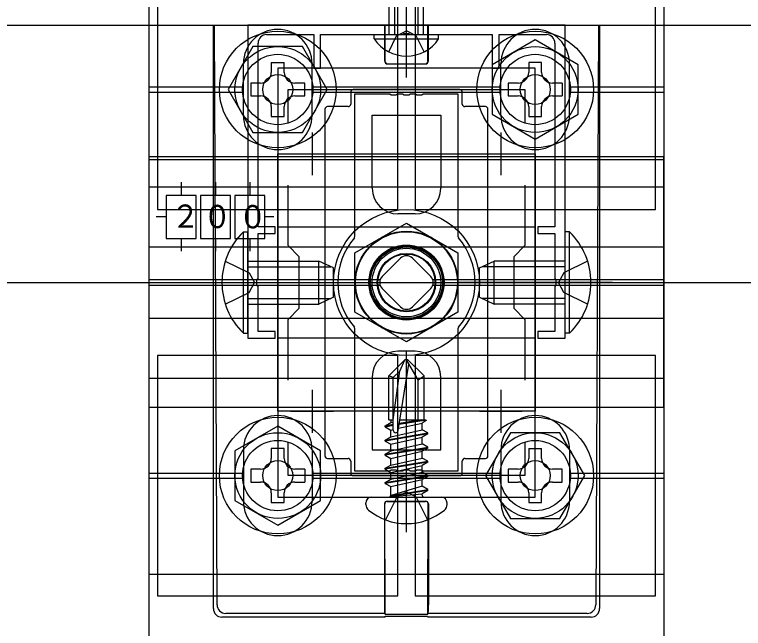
# Model space of a CAD drawing. Units: millimetres, scale not verified. Extents: x -875 to 875, y -1299 to 1291.
# Drawn here: x 351.3 to 436.3, y -305.2 to -233.6 of the extents above; entities that cross this region are included whole.
import ezdxf
from ezdxf.enums import TextEntityAlignment as Align

# ---------------------------------------------------------------- set-up
doc = ezdxf.new("R2010")
doc.units = ezdxf.units.MM
doc.header["$LTSCALE"] = 8
for name, color, linetype in [('0-2_YKK_11', 7, 'Continuous'), ('0-3_YKK_12', 2, 'Continuous'), ('0-4_YKK_13', 4, 'Continuous'), ('0-7_YSS_K', 3, 'Continuous')]:
    doc.layers.add(name, color=color, linetype=linetype)
doc.styles.add('ＭＳ ゴシック', font='')
doc.styles.get('ＭＳ ゴシック').set_extended_font_data('MS Gothic')

msp = doc.modelspace()

# ---------------------------------------------------------------- linework, layer by layer
at = {"layer": '0-2_YKK_11'}
for p, q in [((386, -247.347), (386, -252.347)), ((408, -247.347), (408, -252.347)), ((383.5, -249.847), (388.5, -249.847)), ((405.5, -249.847), (410.5, -249.847)), ((386, -277.347), (386, -282.347)), ((408, -277.347), (408, -282.347)), ((383.5, -279.847), (388.5, -279.847)), ((405.5, -279.847), (410.5, -279.847))]:
    msp.add_line(p, q, dxfattribs=at)
for points in [[(415.5, -234.847), (378.5, -234.847), (378.5, -271.347), (381.7, -271.347), (381.7, -270.547), (379.7, -270.547), (379.7, -265.305), (379.58, -265.122), (379.58, -264.572), (379.7, -264.389), (379.7, -259.147), (381.7, -259.147), (381.7, -258.347), (379.7, -258.347), (379.7, -236.947)], [(414.3, -236.947), (414.3, -258.347), (412.3, -258.347), (412.3, -259.147), (414.3, -259.147), (414.3, -264.389), (414.42, -264.572), (414.42, -265.122), (414.3, -265.305), (414.3, -270.547), (412.3, -270.547), (412.3, -271.347), (415.5, -271.347), (415.5, -234.847)], [(380.7, -235.947), (386.2, -235.947), (386.2, -239.847), (387, -239.847), (387, -235.947), (396.542, -235.947), (396.725, -235.827), (397.275, -235.827), (397.458, -235.947), (407, -235.947), (407, -239.847), (407.8, -239.847), (407.8, -235.947), (413.3, -235.947)], [(383.2, -246.214), (383.2, -242.347), (410.8, -242.347), (410.8, -246.214)], [(383.2, -276.214), (383.2, -269.147), (384.5, -267.847), (384.5, -261.847), (383.2, -260.547), (383.2, -253.48)], [(410.8, -253.48), (410.8, -260.547), (409.5, -261.847), (409.5, -267.847), (410.8, -269.147), (410.8, -276.214)], [(410.8, -283.48), (410.8, -287.347), (383.2, -287.347), (383.2, -283.48)]]:
    msp.add_lwpolyline(points, dxfattribs=at)
msp.add_lwpolyline([(382, -239.847), (382, -289.847), (412, -289.847), (412, -239.847)], close=True, dxfattribs=at)
for centre, start, end in [((380.7, -236.947), 90.00001, 179.99999), ((413.3, -236.947), 0.00001, 89.99999)]:
    msp.add_arc(centre, 1, start, end, dxfattribs=at)
at = {"layer": '0-3_YKK_12'}
for p in [(-260.108, -234.847), (-258, -234.847)]:
    msp.add_line(p, (742, -234.847), dxfattribs=at)
msp.add_circle((397, -264.847), 6, dxfattribs=at)
at = {"layer": '0-4_YKK_13'}
for p, q in [((397, -240.947), (397, -225.447)), ((395.654, -235.947), (395.654, -228.038)), ((398.346, -235.947), (398.346, -228.038)), ((399, -235.947), (399, -229.347)), ((374.5, -302.848), (374.5, -234.847)), ((374.934, -302.41), (374.625, -234.847)), ((394.474, -234.847), (394.474, -239.064)), ((394.492, -239.047), (394.496, -234.847)), ((399.508, -239.047), (399.504, -234.847)), ((399.526, -234.847), (399.526, -239.064)), ((419.375, -234.847), (419.066, -302.41)), ((419.5, -234.847), (419.5, -302.848)), ((393.25, -236.456), (393.25, -235.947)), ((393.25, -235.947), (400.75, -235.947)), ((378, -245.347), (378, -239.347)), ((381.25, -239.197), (381.25, -240.347)), ((381.25, -239.197), (382.75, -239.197)), ((382.75, -240.347), (382.75, -239.197)), ((386, -245.347), (386, -239.347)), ((394.774, -239.364), (399.226, -239.364)), ((394.791, -239.347), (399.209, -239.347)), ((408, -245.347), (408, -239.347)), ((412.75, -239.197), (411.25, -239.197)), ((411.25, -239.197), (411.25, -240.347)), ((412.75, -240.347), (412.75, -239.197)), ((416, -245.347), (416, -239.347)), ((367, -242.047), (378, -242.047)), ((378.85, -241.597), (378.85, -243.097)), ((380, -241.597), (378.85, -241.597)), ((385.15, -241.597), (384, -241.597)), ((385.15, -243.097), (385.15, -241.597)), ((386, -242.047), (408, -242.047)), ((410, -241.597), (408.85, -241.597)), ((415.15, -241.597), (414, -241.597)), ((415.15, -241.597), (415.15, -243.097)), ((416, -242.047), (427, -242.047)), ((367, -242.647), (378, -242.647)), ((386, -242.647), (408, -242.647)), ((390.5, -242.647), (390.5, -244.047)), ((403.2, -242.347), (390.8, -242.347)), ((403.5, -244.047), (403.5, -242.647)), ((416, -242.647), (427, -242.647)), ((378.85, -243.097), (380, -243.097)), ((384, -243.097), (385.15, -243.097)), ((414, -243.097), (415.15, -243.097)), ((381.25, -244.347), (381.25, -245.497)), ((390.2, -244.347), (387.8, -244.347)), ((406.2, -244.347), (403.8, -244.347)), ((411.25, -244.347), (411.25, -245.497)), ((412.75, -245.497), (412.75, -244.347)), ((387.5, -244.647), (387.5, -285.047)), ((406.5, -285.047), (406.5, -244.647)), ((411.25, -245.497), (412.75, -245.497)), ((427, -250.487), (427, -250.139)), ((427, -279.377), (427, -250.487)), ((367, -253.697), (427, -253.697)), ((370.75, -253.137), (370.75, -254.697)), ((374.75, -253.137), (374.75, -254.697)), ((378.75, -253.137), (378.75, -254.697)), ((369, -257.197), (367.829, -257.197)), ((381.535, -257.197), (380.5, -257.197)), ((398, -256.847), (396, -256.847)), ((378.5, -270.747), (378.5, -258.947)), ((415.5, -270.747), (415.5, -258.947)), ((370.75, -259.697), (370.75, -261.172)), ((374.75, -259.697), (374.75, -261.172)), ((378.75, -259.697), (378.75, -261.172)), ((367, -260.697), (427, -260.697)), ((378.5, -262.347), (386.8, -262.347)), ((388.5, -263.147), (386.8, -262.347)), ((394.172, -264.14), (396.293, -262.018)), ((397.707, -262.018), (399.828, -264.14)), ((405.5, -263.147), (407.2, -262.347)), ((415.5, -262.347), (407.2, -262.347)), ((378.5, -263.001), (388.19, -263.001)), ((388.5, -266.547), (388.5, -263.147)), ((405.5, -266.547), (405.5, -263.147)), ((415.5, -263.001), (405.81, -263.001)), ((393.925, -264.547), (367, -264.547)), ((373, -264.847), (391, -264.847)), ((427, -264.547), (400.075, -264.547)), ((421, -264.847), (403, -264.847)), ((367, -265.147), (393.925, -265.147)), ((396.293, -267.675), (394.172, -265.554)), ((399.828, -265.554), (397.707, -267.675)), ((400.075, -265.147), (427, -265.147)), ((388.5, -266.547), (386.8, -267.347)), ((405.5, -266.547), (407.2, -267.347)), ((378.5, -266.693), (388.19, -266.693)), ((415.5, -266.693), (405.81, -266.693)), ((367, -268.997), (427, -268.997)), ((377.991, -270.747), (378.5, -270.747)), ((416.009, -270.747), (415.5, -270.747)), ((398, -272.847), (396, -272.847)), ((397, -293.947), (397, -272.845)), ((396.825, -273.847), (394.95, -275.722)), ((396.207, -275.172), (396.825, -273.847)), ((397.175, -273.847), (396.825, -273.847)), ((398.35, -276.185), (397, -273.847)), ((397.175, -273.847), (399.05, -275.722)), ((395.45, -280.847), (396.207, -275.172)), ((396.035, -282.099), (397.289, -274.348)), ((367, -275.997), (427, -275.997)), ((394.95, -280.847), (394.95, -275.722)), ((395.45, -275.929), (394.95, -275.722)), ((399.05, -280.847), (399.05, -275.722)), ((367, -279.377), (427, -279.377)), ((394.95, -280.847), (395.45, -280.847)), ((395.176, -280.847), (395.176, -281.176)), ((395.176, -281.176), (395.45, -281.115)), ((399.311, -280.871), (396.149, -281.398)), ((398.749, -280.847), (396.168, -281.277)), ((396.636, -280.847), (396.223, -280.94)), ((396.238, -280.847), (399.05, -280.847)), ((399.311, -280.937), (398.824, -281.218)), ((399.311, -280.871), (399.05, -280.847)), ((399.311, -280.871), (399.311, -280.871)), ((399.311, -280.871), (399.311, -280.937)), ((394.528, -281.55), (395.176, -281.176)), ((394.528, -281.55), (395.45, -281.342)), ((394.528, -281.668), (395.45, -281.46)), ((394.528, -281.668), (394.528, -281.55)), ((394.528, -281.668), (395.176, -282.042)), ((396.077, -281.838), (398.824, -281.218)), ((398.824, -282), (398.824, -281.218)), ((394.528, -283.198), (399.472, -282.374)), ((399.472, -282.492), (394.528, -283.316)), ((395.176, -282.042), (395.45, -281.98)), ((395.176, -282.824), (398.824, -282)), ((395.176, -282.824), (395.176, -282.042)), ((399.472, -282.374), (398.824, -282)), ((399.472, -282.492), (398.824, -282.866)), ((399.472, -282.492), (399.472, -282.374)), ((394.528, -283.198), (395.176, -282.824)), ((394.528, -283.316), (394.528, -283.198)), ((394.528, -283.316), (395.176, -283.69)), ((395.176, -283.69), (398.824, -282.866)), ((395.176, -284.472), (398.824, -283.648)), ((398.824, -283.648), (398.824, -282.866)), ((399.472, -284.022), (398.824, -283.648)), ((378, -284.347), (378, -290.347)), ((382.75, -284.197), (381.25, -284.197)), ((381.25, -284.197), (381.25, -285.347)), ((382.75, -285.347), (382.75, -284.197)), ((386, -284.347), (386, -290.347)), ((394.528, -284.846), (399.472, -284.022)), ((399.472, -284.14), (394.528, -284.964)), ((394.528, -284.846), (395.176, -284.472)), ((395.176, -284.472), (395.176, -283.69)), ((395.176, -285.337), (398.824, -284.514)), ((399.472, -284.14), (398.824, -284.514)), ((398.824, -285.296), (398.824, -284.514)), ((399.472, -284.14), (399.472, -284.022)), ((408, -284.347), (408, -290.347)), ((411.25, -284.197), (411.25, -285.347)), ((411.25, -284.197), (412.75, -284.197)), ((412.75, -285.347), (412.75, -284.197)), ((416, -284.347), (416, -290.347)), ((387.8, -285.347), (390.2, -285.347)), ((394.528, -284.964), (394.528, -284.846)), ((394.528, -284.964), (395.176, -285.337)), ((395.176, -286.12), (398.824, -285.296)), ((395.176, -286.12), (395.176, -285.337)), ((399.472, -285.67), (398.824, -285.296)), ((403.8, -285.347), (406.2, -285.347)), ((390.5, -285.647), (390.5, -287.047)), ((394.528, -286.494), (399.472, -285.67)), ((399.472, -285.788), (394.528, -286.612)), ((394.528, -286.494), (395.176, -286.12)), ((395.176, -286.985), (398.824, -286.161)), ((399.472, -285.788), (398.824, -286.161)), ((398.824, -286.944), (398.824, -286.161)), ((399.472, -285.788), (399.472, -285.67)), ((403.5, -287.047), (403.5, -285.647)), ((367, -287.047), (378, -287.047)), ((380, -286.597), (378.85, -286.597)), ((385.15, -286.597), (384, -286.597)), ((385.15, -286.597), (385.15, -288.097)), ((386, -287.047), (408, -287.047)), ((394.528, -286.612), (394.528, -286.494)), ((394.528, -286.612), (395.176, -286.985)), ((395.176, -287.768), (398.824, -286.944)), ((395.176, -287.768), (395.176, -286.985)), ((408.85, -286.597), (408.85, -288.097)), ((410, -286.597), (408.85, -286.597)), ((415.15, -286.597), (414, -286.597)), ((415.15, -288.097), (415.15, -286.597)), ((416, -287.047), (427, -287.047)), ((367, -287.647), (378, -287.647)), ((386, -287.647), (408, -287.647)), ((390.8, -287.347), (403.2, -287.347)), ((399.472, -287.435), (394.528, -288.259)), ((394.528, -288.142), (395.176, -287.768)), ((395.176, -288.633), (398.824, -287.809)), ((399.472, -287.435), (398.824, -287.809)), ((398.824, -288.592), (398.824, -287.809)), ((399.472, -287.435), (399.472, -287.318)), ((416, -287.647), (427, -287.647)), ((384, -288.097), (385.15, -288.097)), ((394.528, -288.259), (394.528, -288.142)), ((394.528, -288.259), (395.176, -288.633)), ((395.176, -289.647), (395.176, -288.633)), ((398.824, -288.592), (395.234, -289.672)), ((408.85, -288.097), (410, -288.097)), ((414, -288.097), (415.15, -288.097)), ((381.25, -289.347), (381.25, -290.497)), ((382.75, -290.497), (382.75, -289.347)), ((395.234, -289.672), (399.472, -288.966)), ((399.472, -289.083), (395.234, -289.79)), ((395.234, -289.79), (398.824, -289.457)), ((395.875, -289.847), (397, -289.249)), ((398.125, -289.847), (397, -289.249)), ((399.472, -289.083), (398.824, -289.457)), ((398.824, -289.647), (398.824, -289.457)), ((399.472, -289.083), (399.472, -288.966)), ((411.25, -289.347), (411.25, -290.497)), ((392.965, -289.847), (401.035, -289.847)), ((395.875, -289.847), (394.55, -292.504)), ((394.748, -290.329), (399.252, -290.329)), ((394.765, -290.347), (399.235, -290.347)), ((395.234, -289.79), (395.234, -289.672)), ((398.125, -289.847), (399.45, -292.504)), ((381.25, -290.497), (382.75, -290.497)), ((392.265, -290.709), (392.265, -290.547)), ((394.448, -290.629), (394.448, -302.406)), ((394.499, -303.509), (394.466, -290.648)), ((399.552, -290.629), (399.552, -302.406)), ((401.735, -290.709), (401.735, -290.547)), ((367, -298.847), (427, -298.847)), ((394.5, -303.847), (375.494, -303.847)), ((394.464, -303.405), (375.933, -303.405)), ((394.464, -303.405), (394.499, -303.509)), ((394.499, -303.509), (399.501, -303.509)), ((394.5, -303.847), (394.535, -303.741)), ((394.535, -303.741), (399.465, -303.741)), ((399.465, -303.741), (399.5, -303.847)), ((418.506, -303.847), (399.5, -303.847)), ((418.067, -303.405), (399.536, -303.405))]:
    msp.add_line(p, q, dxfattribs=at)
for points in [[(427, -166.147), (427, -363.547), (367, -363.547), (367, -166.147)], [(368, -256.347), (396, -256.347), (396, -228.347), (368, -228.347)], [(398, -256.347), (426, -256.347), (426, -228.347), (398, -228.347)], [(417, -239.46), (412, -236.573), (407, -239.46), (407, -245.234), (412, -248.12), (417, -245.234)], [(379.113, -237.347), (376.226, -242.347), (379.113, -247.347), (384.887, -247.347), (387.774, -242.347), (384.887, -237.347)], [(412, -249.847), (412, -279.847), (382, -279.847), (382, -249.847)], [(369, -259.697), (372.5, -259.697), (372.5, -254.697), (369, -254.697)], [(373, -259.697), (376.5, -259.697), (376.5, -254.697), (373, -254.697)], [(377, -259.697), (380.5, -259.697), (380.5, -254.697), (377, -254.697)], [(391, -261.383), (397, -257.919), (403, -261.383), (403, -268.311), (397, -271.775), (391, -268.311)], [(382, -271.347), (382, -258.347), (412, -258.347), (412, -271.347)], [(368, -301.347), (396, -301.347), (396, -273.347), (368, -273.347)], [(398, -301.347), (426, -301.347), (426, -273.347), (398, -273.347)], [(387, -284.46), (382, -281.573), (377, -284.46), (377, -290.234), (382, -293.12), (387, -290.234)], [(409.113, -282.347), (406.226, -287.347), (409.113, -292.347), (414.887, -292.347), (417.774, -287.347), (414.887, -282.347)]]:
    msp.add_lwpolyline(points, close=True, dxfattribs=at)
for points in [[(395, -235.947), (395, -229.347), (399, -229.347)], [(393.25, -236.456), (400.75, -236.456), (400.75, -235.947)], [(394.95, -237.956), (395.855, -236.1), (397, -235.492)], [(399.05, -237.956), (398.145, -236.1), (397, -235.492)], [(408.85, -241.597), (408.85, -243.097), (410, -243.097)], [(390.928, -259.638), (391, -259.443), (391, -242.847), (395.042, -242.847), (395.225, -242.967), (395.775, -242.967), (395.958, -242.847), (396.542, -242.847), (396.725, -242.967), (397.275, -242.967), (397.458, -242.847), (398.042, -242.847), (398.225, -242.967), (398.775, -242.967), (398.958, -242.847), (403, -242.847)], [(403, -242.847), (403, -259.443), (403.072, -259.638)], [(381.25, -245.497), (382.75, -245.497), (382.75, -244.347)], [(393, -253.847), (393, -245.347), (401, -245.347), (401, -253.847)], [(367, -250.487), (367, -250.139), (427, -250.139)], [(367, -279.377), (367, -250.487), (427, -250.487)], [(377.991, -270.747), (377.991, -258.947), (378.5, -258.947)], [(416.009, -270.747), (416.009, -258.947), (415.5, -258.947)], [(375.889, -262.347), (378.667, -263.702), (379.276, -264.847)], [(378.5, -267.347), (386.8, -267.347), (386.8, -262.347)], [(415.5, -267.347), (407.2, -267.347), (407.2, -262.347)], [(418.111, -262.347), (415.333, -263.702), (414.724, -264.847)], [(375.889, -267.347), (378.667, -265.992), (379.276, -264.847)], [(418.111, -267.347), (415.333, -265.992), (414.724, -264.847)], [(403.072, -270.055), (403, -270.25), (403, -286.847), (398.958, -286.847), (398.775, -286.727), (398.225, -286.727), (398.042, -286.847), (397.458, -286.847), (397.275, -286.727), (396.725, -286.727), (396.542, -286.847), (395.958, -286.847), (395.775, -286.727), (395.225, -286.727), (395.042, -286.847), (391, -286.847), (391, -270.25), (390.928, -270.055)], [(395.45, -282.052), (395.45, -275.929), (396.207, -275.172)], [(393, -275.847), (393, -284.347), (401, -284.347), (401, -275.847)], [(398.35, -280.847), (398.35, -276.185), (399.05, -275.722)], [(378.85, -286.597), (378.85, -288.097), (380, -288.097)], [(394.528, -288.142), (399.472, -287.318), (398.824, -286.944)], [(399.472, -289.083), (399.472, -288.966), (398.824, -288.592)], [(411.25, -290.497), (412.75, -290.497), (412.75, -289.347)], [(399.536, -303.405), (399.501, -303.509), (399.534, -290.648)]]:
    msp.add_lwpolyline(points, dxfattribs=at)
for centre, radius in [((382, -242.347), 6.8), ((412, -242.347), 6.8), ((382, -242.347), 5), ((412, -242.347), 5), ((382, -242.347), 4.1), ((412, -242.347), 4.1), ((382, -242.347), 1.75), ((412, -242.347), 1.75), ((397, -264.847), 8.5), ((397, -264.847), 8.5), ((397, -264.847), 5.928), ((397, -264.847), 4.375), ((397, -264.847), 4.25), ((397, -264.847), 4.25), ((397, -264.943), 4.245), ((397, -264.847), 4), ((397, -264.847), 4), ((397, -264.847), 4), ((397, -264.847), 3.4), ((397, -264.847), 3.324), ((397, -264.847), 3.32), ((382, -287.347), 6.8), ((412, -287.347), 6.8), ((382, -287.347), 5), ((412, -287.347), 5), ((382, -287.347), 4.1), ((412, -287.347), 4.1), ((382, -287.347), 1.75), ((412, -287.347), 1.75)]:
    msp.add_circle(centre, radius, dxfattribs=at)
for centre, radius, start, end in [((382, -239.347), 4, 0, 180), ((412, -239.347), 4, 0, 180), ((397, -233.92), 4.527, 214.06671, 325.93329), ((380, -240.347), 1.25, 270, 0), ((384, -240.347), 1.25, 180, 270), ((410, -240.347), 1.25, 270, 0), ((414, -240.347), 1.25, 180, 270), ((380, -244.347), 1.25, 0, 90), ((384, -244.347), 1.25, 90, 180), ((410, -244.347), 1.25, 0, 90), ((414, -244.347), 1.25, 90, 180), ((382, -245.347), 4, 180, 0), ((412, -245.347), 4, 180, 0), ((396, -253.847), 3, 180.00001, 269.99999), ((398, -253.847), 3, 270.00001, 359.99999), ((383.732, -264.847), 8.232, 134.2189, 225.7811), ((410.268, -264.847), 8.232, 314.2189, 45.7811), ((397, -264.847), 8, 139.3793, 220.6207), ((397, -264.847), 8, 319.3793, 40.6207), ((397, -264.847), 4.25, 359.99999, 180.00001), ((397, -262.725), 1, 45, 135), ((396.999, -264.745), 4.25, 183.27666, 357.50585), ((394.879, -264.847), 1, 135, 225), ((399.121, -264.847), 1, 315, 45), ((397, -266.968), 1, 225, 315), ((396, -275.847), 3, 90.00001, 179.99999), ((398, -275.847), 3, 0.00001, 89.99999), ((382, -284.347), 4, 0, 180), ((412, -284.347), 4, 0, 180), ((395.744, -282.052), 0.294, 180, 270), ((395.744, -282.052), 0.294, 270, 350.8071), ((380, -285.347), 1.25, 270, 0), ((384, -285.347), 1.25, 180, 270), ((410, -285.347), 1.25, 270, 0), ((414, -285.347), 1.25, 180, 270), ((380, -289.347), 1.25, 0, 90), ((384, -289.347), 1.25, 90, 180), ((410, -289.347), 1.25, 0, 90), ((414, -289.347), 1.25, 90, 180), ((382, -290.347), 4, 180, 0), ((392.965, -290.547), 0.7, 90, 180), ((394.976, -289.647), 0.2, 270, 360), ((399.024, -289.647), 0.2, 180, 270), ((401.035, -290.547), 0.7, 0, 90), ((412, -290.347), 4, 180, 0), ((393.127, -290.709), 0.862, 180, 230.87645), ((400.873, -290.709), 0.862, 309.12355, 0), ((397, -285.947), 7, 230.87645, 270), ((397, -285.947), 7, 270, 309.12355), ((375.936, -302.403), 1.002, 180.44387, 269.81844), ((418.064, -302.403), 1.002, 270.18156, 359.55613)]:
    msp.add_arc(centre, radius, start, end, dxfattribs=at)
for centre, major_axis, ratio, start_param, end_param in [((394.774, -239.064), (-0.212, -0.212), 0.999695, 5.497939, 7.068431), ((394.792, -239.046), (0.133, 0.27), 0.998319, 2.027626, 3.598118), ((399.208, -239.046), (-0.133, 0.27), 0.998319, 2.685067, 4.255559), ((399.226, -239.064), (0.212, -0.212), 0.999695, 5.497939, 7.068431), ((390.8, -242.647), (-0.212, 0.212), 0.999695, 5.497939, 7.068431), ((403.2, -242.647), (0.212, 0.212), 0.999695, 5.497939, 7.068431), ((387.8, -244.647), (-0.212, 0.212), 0.999695, 5.497939, 7.068431), ((390.2, -244.047), (0.212, -0.212), 0.999695, 5.497939, 7.068431), ((403.8, -244.047), (-0.212, -0.212), 0.999695, 5.497939, 7.068431), ((406.2, -244.647), (0.212, 0.212), 0.999695, 5.497939, 7.068431), ((387.8, -285.047), (-0.212, -0.212), 0.999695, 5.497939, 7.068431), ((390.2, -285.647), (0.212, 0.212), 0.999695, 5.497939, 7.068431), ((403.8, -285.647), (-0.212, 0.212), 0.999695, 5.497939, 7.068431), ((406.2, -285.047), (0.212, -0.212), 0.999695, 5.497939, 7.068431), ((390.8, -287.047), (-0.212, -0.212), 0.999695, 5.497939, 7.068431), ((403.2, -287.047), (0.212, -0.212), 0.999695, 5.497939, 7.068431), ((394.748, -290.629), (0.212, -0.212), 0.999695, 2.356347, 3.926839), ((394.766, -290.648), (-0.123, 0.275), 0.996125, 5.863502, 7.433993), ((399.234, -290.648), (0.123, 0.275), 0.996125, 5.132377, 6.702869), ((399.252, -290.629), (-0.212, -0.212), 0.999695, 2.356347, 3.926839), ((375.501, -302.841), (0.487, 0.883), 0.991424, 2.078413, 3.641926), ((394.465, -302.406), (0, 1), 0.017455, 1.570796, 3.089233), ((399.535, -302.406), (0, 1), 0.017455, 3.193953, 4.712389), ((418.499, -302.841), (-0.487, 0.883), 0.991424, 2.641259, 4.204772)]:
    msp.add_ellipse(centre, major_axis=major_axis, ratio=ratio, start_param=start_param, end_param=end_param, dxfattribs=at)
at = {"layer": '0-7_YSS_K'}
msp.add_line((-203, -264.847), (791.228, -264.847), dxfattribs=at)

# ---------------------------------------------------------------- texts
at = {"layer": '0-4_YKK_13', "style": 'ＭＳ ゴシック', "width": 0.9}
for s, p in [('２', (369.594, -259.279)), ('０', (373.283, -259.318)), ('０', (377.42, -259.337))]:
    msp.add_text(s, height=2.711, dxfattribs=at).set_placement(p, align=Align.BOTTOM_LEFT)

doc.saveas('drawing.dxf')
